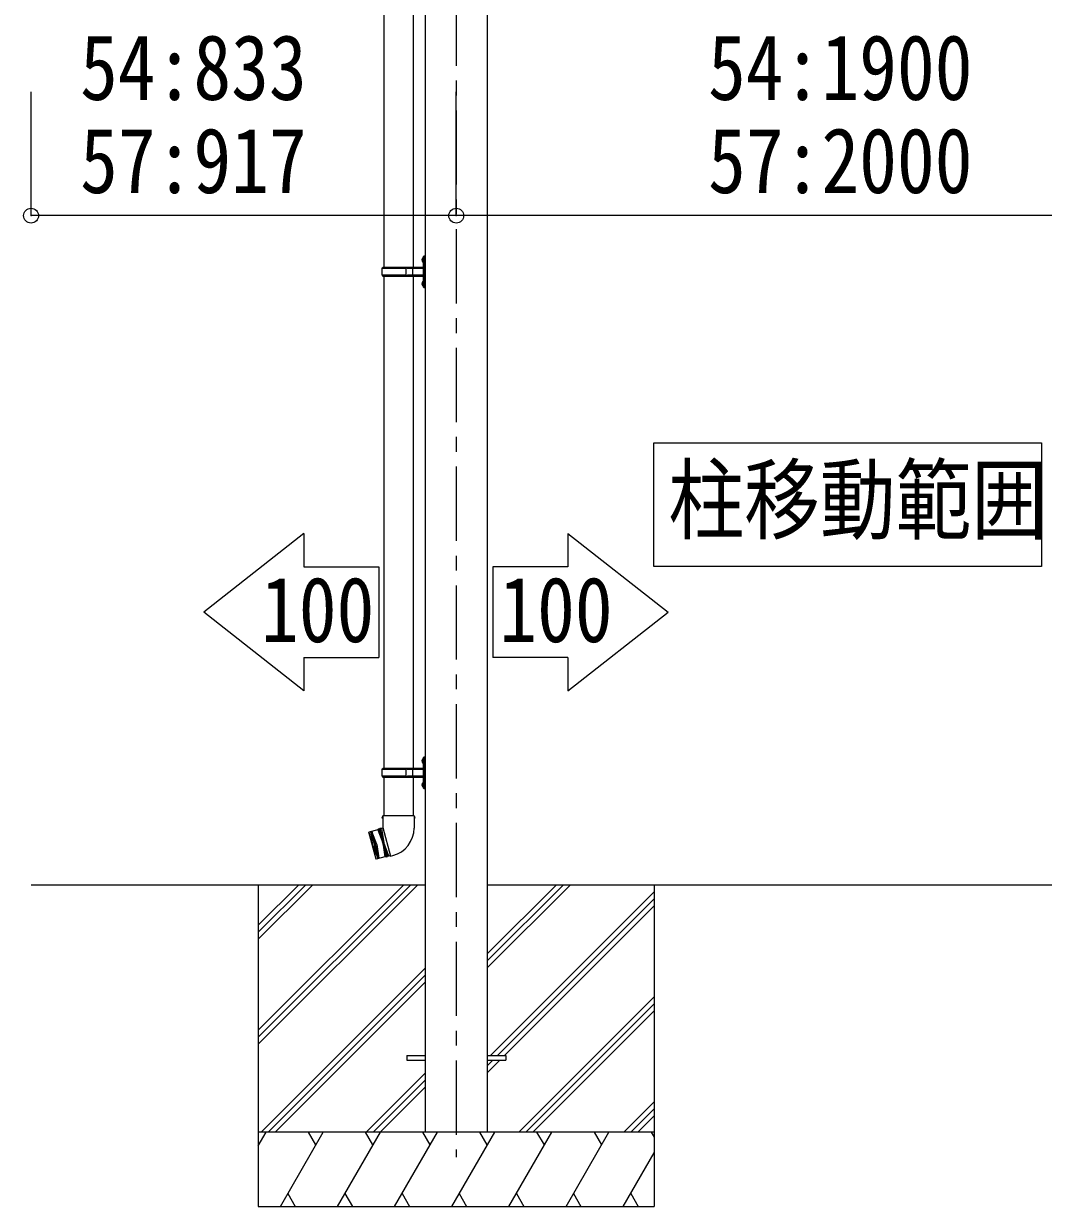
# Model space of a CAD drawing. Units: millimetres at full size, sheet at 1:30; details may follow other scales. Extents: x -8432 to 8432, y -5820 to 5820.
# Drawn here: x -450 to 1610, y -3555 to -1165 of the extents above; entities that cross this region are included whole.
import ezdxf
from ezdxf.enums import TextEntityAlignment as Align

# ---------------------------------------------------------------- set-up
doc = ezdxf.new("R2010")
doc.units = ezdxf.units.MM
doc.header["$LTSCALE"] = 30
doc.header["$PDMODE"] = 32
doc.header["$PDSIZE"] = 30
doc.linetypes.add('CHAIN1', pattern=[8, 5, -1, 1, -1])
for name, color, linetype, lineweight in [('0-3_ELV2', 7, 'Continuous', 9), ('0-6_OTH_LINE', 7, 'Continuous', 9), ('0-E_DET2', 6, 'Continuous', 9)]:
    doc.layers.add(name, color=color, linetype=linetype, lineweight=lineweight)
doc.styles.add('ＭＳ ゴシック', font='')
doc.styles.get('ＭＳ ゴシック').set_extended_font_data('MS Gothic')

msp = doc.modelspace()

# ---------------------------------------------------------------- linework, layer by layer
at = {"layer": '0-3_ELV2', "color": 5, "linetype": 'CHAIN1'}
msp.add_line((423.75, -380.63), (423.75, -3456.07), dxfattribs=at)
at = {"layer": '0-3_ELV2', "color": 4}
for p, q in [((361.25, -551.55), (361.25, -3405.45)), ((486.25, -551.55), (486.25, -3405.45)), ((323.75, -3250.95), (323.75, -3259.95)), ((323.75, -3250.95), (361.25, -3250.95)), ((323.75, -3259.95), (361.25, -3259.95)), ((486.25, -3250.95), (523.75, -3250.95)), ((486.25, -3259.95), (523.75, -3259.95)), ((523.75, -3250.95), (523.75, -3259.95))]:
    msp.add_line(p, q, dxfattribs=at)
at = {"layer": '0-3_ELV2'}
for p, q in [((277.39, -768.46), (277.39, -1657.95)), ((337.09, -768.46), (337.09, -1657.95)), ((354.94, -1640.81), (356.99, -1641.81)), ((354.94, -1645.1), (356.99, -1644.11)), ((356.21, -1638.81), (356.21, -1647.11)), ((356.21, -1638.81), (356.85, -1638.81)), ((356.21, -1647.11), (356.85, -1647.11)), ((356.85, -1638.81), (357.25, -1639.21)), ((356.85, -1638.81), (356.85, -1647.11)), ((356.85, -1647.11), (357.25, -1646.71)), ((356.99, -1641.81), (357.6, -1642.96)), ((356.99, -1644.11), (357.6, -1642.96)), ((359.25, -1634.46), (357.25, -1636.46)), ((357.25, -1636.46), (357.25, -1697.46)), ((359.25, -1634.46), (361.25, -1634.46)), ((359.25, -1634.46), (359.25, -1699.46)), ((361.25, -1699.46), (361.25, -1634.46)), ((274.25, -1659.96), (275.25, -1657.96)), ((322.74, -1659.96), (274.25, -1659.96)), ((274.25, -1673.96), (274.25, -1659.96)), ((356.75, -1657.96), (275.25, -1657.96)), ((322.74, -1675.96), (322.74, -1657.96)), ((323.5, -1657.96), (325.5, -1659.96)), ((356.75, -1659.96), (325.5, -1659.96)), ((335.87, -1659.96), (333.87, -1657.96)), ((335.87, -1673.96), (335.87, -1659.96)), ((322.74, -1673.96), (274.25, -1673.96)), ((274.25, -1673.96), (275.25, -1675.96)), ((275.25, -1675.96), (356.75, -1675.96)), ((277.39, -1675.95), (277.39, -2670.46)), ((323.5, -1675.96), (325.5, -1673.96)), ((356.75, -1673.96), (325.5, -1673.96)), ((335.87, -1673.96), (333.87, -1675.96)), ((337.09, -1675.95), (337.09, -2670.46)), ((354.94, -1688.81), (356.99, -1689.81)), ((354.94, -1693.1), (356.99, -1692.11)), ((356.21, -1686.81), (356.21, -1695.11)), ((356.21, -1686.81), (356.85, -1686.81)), ((356.21, -1695.11), (356.85, -1695.11)), ((356.85, -1686.81), (357.25, -1687.21)), ((356.85, -1686.81), (356.85, -1695.11)), ((356.85, -1695.11), (357.25, -1694.71)), ((356.99, -1689.81), (357.6, -1690.96)), ((356.99, -1692.11), (357.6, -1690.96)), ((357.25, -1697.46), (359.25, -1699.46)), ((361.25, -1699.46), (359.25, -1699.46)), ((356.21, -2651.31), (356.21, -2659.61)), ((356.21, -2651.31), (356.85, -2651.31)), ((356.85, -2651.31), (357.25, -2651.71)), ((356.85, -2651.31), (356.85, -2659.61)), ((359.25, -2646.96), (357.25, -2648.96)), ((357.25, -2648.96), (357.25, -2709.96)), ((359.25, -2646.96), (361.25, -2646.96)), ((359.25, -2646.96), (359.25, -2711.96)), ((361.25, -2711.96), (361.25, -2646.96)), ((274.25, -2672.46), (275.25, -2670.46)), ((322.74, -2672.46), (274.25, -2672.46)), ((274.25, -2686.46), (274.25, -2672.46)), ((356.75, -2670.46), (275.25, -2670.46)), ((322.74, -2688.46), (322.74, -2670.46)), ((323.5, -2670.46), (325.5, -2672.46)), ((356.75, -2672.46), (325.5, -2672.46)), ((335.87, -2672.46), (333.87, -2670.46)), ((335.87, -2686.46), (335.87, -2672.46)), ((354.94, -2653.31), (356.99, -2654.31)), ((354.94, -2657.6), (356.99, -2656.61)), ((356.21, -2659.61), (356.85, -2659.61)), ((356.85, -2659.61), (357.25, -2659.21)), ((356.99, -2654.31), (357.6, -2655.46)), ((356.99, -2656.61), (357.6, -2655.46)), ((322.74, -2686.46), (274.25, -2686.46)), ((274.25, -2686.46), (275.25, -2688.46)), ((275.25, -2688.46), (356.75, -2688.46)), ((277.39, -2688.46), (277.39, -2766.32)), ((323.5, -2688.46), (325.5, -2686.46)), ((356.75, -2686.46), (325.5, -2686.46)), ((335.87, -2686.46), (333.87, -2688.46)), ((337.09, -2688.46), (337.09, -2766.32)), ((356.21, -2699.31), (356.21, -2707.61)), ((356.21, -2699.31), (356.85, -2699.31)), ((356.85, -2699.31), (357.25, -2699.71)), ((356.85, -2699.31), (356.85, -2707.61)), ((354.94, -2701.31), (356.99, -2702.31)), ((354.94, -2705.6), (356.99, -2704.61)), ((356.21, -2707.61), (356.85, -2707.61)), ((356.85, -2707.61), (357.25, -2707.21)), ((356.99, -2702.31), (357.6, -2703.46)), ((356.99, -2704.61), (357.6, -2703.46)), ((357.25, -2709.96), (359.25, -2711.96)), ((361.25, -2711.96), (359.25, -2711.96)), ((275.54, -2766.32), (273.84, -2770.82)), ((275.57, -2771.32), (273.84, -2770.82)), ((275.54, -2766.32), (275.68, -2789.57)), ((338.94, -2766.32), (275.54, -2766.32)), ((338.94, -2766.32), (338.79, -2791.32)), ((340.44, -2770.82), (338.91, -2771.32)), ((338.94, -2766.32), (340.44, -2770.82)), ((265.19, -2794.45), (247.32, -2799.24)), ((267.82, -2792.71), (265.19, -2794.45)), ((265.19, -2794.45), (275.37, -2820.86)), ((267.82, -2792.71), (269.76, -2792.19)), ((282.91, -2849.02), (267.82, -2792.71)), ((272.72, -2791.65), (269.76, -2792.19)), ((269.76, -2792.19), (284.85, -2848.5)), ((275.62, -2790.88), (272.72, -2791.65)), ((272.72, -2791.65), (277.3, -2820.35)), ((275.68, -2789.57), (275.29, -2789.67)), ((275.29, -2789.67), (290.9, -2847.92)), ((246.96, -2799.85), (247.32, -2799.24)), ((246.96, -2799.85), (261.28, -2853.27)), ((261.89, -2853.62), (247.32, -2799.24)), ((255.57, -2826.17), (251.18, -2798.2)), ((251.18, -2798.2), (265.75, -2852.58)), ((263.3, -2824.1), (253.11, -2797.68)), ((253.11, -2797.68), (267.68, -2852.07)), ((255.57, -2826.17), (265.75, -2852.58)), ((263.3, -2824.1), (267.68, -2852.07)), ((275.37, -2820.86), (279.76, -2848.83)), ((287.68, -2847.49), (277.3, -2820.35)), ((261.89, -2853.62), (261.28, -2853.27)), ((279.76, -2848.83), (261.89, -2853.62)), ((282.91, -2849.02), (279.76, -2848.83)), ((282.91, -2849.02), (284.85, -2848.5)), ((287.68, -2847.49), (284.85, -2848.5)), ((290.58, -2846.71), (287.68, -2847.49)), ((290.9, -2847.92), (295.81, -2846.6)), ((-435.09, -2905.45), (361.25, -2905.45)), ((23.75, -2987.5), (105.79, -2905.45)), ((23.75, -3001.64), (119.94, -2905.45)), ((23.75, -3015.79), (134.08, -2905.45)), ((23.75, -3227.92), (346.21, -2905.45)), ((23.75, -3213.77), (332.07, -2905.45)), ((23.75, -3199.63), (317.93, -2905.45)), ((23.75, -2905.45), (23.75, -3555.45)), ((486.25, -3045.5), (626.29, -2905.45)), ((486.25, -3059.64), (640.44, -2905.45)), ((486.25, -3073.78), (654.58, -2905.45)), ((486.25, -2905.45), (2061.24, -2905.45)), ((823.75, -2905.45), (823.75, -3555.45)), ((492.92, -3250.95), (823.75, -2920.13)), ((507.06, -3250.95), (823.75, -2934.28)), ((521.21, -3250.95), (823.75, -2948.42)), ((30.05, -3405.45), (361.25, -3074.27)), ((44.2, -3405.45), (361.25, -3088.41)), ((58.34, -3405.45), (361.25, -3102.55)), ((550.55, -3405.45), (823.75, -3132.27)), ((564.7, -3405.45), (823.75, -3146.41)), ((578.84, -3405.45), (823.75, -3160.55)), ((486.25, -3271.77), (498.06, -3259.95)), ((486.25, -3285.92), (512.21, -3259.95)), ((361.25, -3286.4), (242.19, -3405.45)), ((256.33, -3405.45), (361.25, -3300.54)), ((270.47, -3405.45), (361.25, -3314.68)), ((762.69, -3405.45), (823.75, -3344.4)), ((776.83, -3405.45), (823.75, -3358.54)), ((790.97, -3405.45), (823.75, -3372.68)), ((23.75, -3432.96), (39.63, -3405.45)), ((823.75, -3405.45), (23.75, -3405.45)), ((68.49, -3555.45), (155.1, -3405.45)), ((140.1, -3431.44), (125.09, -3405.45)), ((183.96, -3555.45), (270.57, -3405.45)), ((255.56, -3431.44), (240.56, -3405.45)), ((299.43, -3555.45), (386.04, -3405.45)), ((371.03, -3431.44), (356.03, -3405.45)), ((414.9, -3555.45), (501.51, -3405.45)), ((486.51, -3431.44), (471.5, -3405.45)), ((530.37, -3555.45), (616.98, -3405.45)), ((601.98, -3431.44), (586.98, -3405.45)), ((645.84, -3555.45), (732.45, -3405.45)), ((702.45, -3405.45), (717.45, -3431.44)), ((817.92, -3405.45), (823.75, -3415.55)), ((761.31, -3555.45), (823.75, -3447.32)), ((83.49, -3529.48), (98.49, -3555.45)), ((198.96, -3529.48), (213.96, -3555.45)), ((314.43, -3529.47), (329.43, -3555.45)), ((429.9, -3529.47), (444.9, -3555.45)), ((545.37, -3529.48), (560.37, -3555.45)), ((660.84, -3529.48), (675.84, -3555.45)), ((776.31, -3529.48), (791.31, -3555.45)), ((23.75, -3555.45), (823.75, -3555.45))]:
    msp.add_line(p, q, dxfattribs=at)
for centre, radius, start, end in [((360.54, -1642.96), 6, 136.21765, 223.78235), ((356.75, -1657.46), 0.5, 270, 0), ((356.75, -1659.46), 0.5, 270, 0), ((360.54, -1690.96), 6, 136.21765, 223.78235), ((356.75, -1674.46), 0.5, 0, 90), ((356.75, -1676.46), 0.5, 0, 90), ((360.54, -2655.46), 6, 136.21765, 223.78235), ((356.75, -2669.96), 0.5, 270, 0), ((356.75, -2671.96), 0.5, 270, 0), ((360.54, -2703.46), 6, 136.21765, 223.78235), ((356.75, -2686.96), 0.5, 0, 90), ((356.75, -2688.96), 0.5, 0, 90), ((280.8, -2790.58), 58, 285, 359.65623)]:
    msp.add_arc(centre, radius, start, end, dxfattribs=at)
at = {"layer": '0-6_OTH_LINE', "color": 6}
for p, q in [((-435.09, -1553.39), (-435.09, -1303.39)), ((423.75, -1553.39), (423.75, -1303.39)), ((423.75, -1553.39), (-435.09, -1553.39)), ((3573.47, -1553.39), (423.75, -1553.39))]:
    msp.add_line(p, q, dxfattribs=at)
at = {"layer": '0-6_OTH_LINE'}
for p, q in [((823.01, -2262.7), (823.01, -2012.43)), ((823.01, -2012.43), (1606.38, -2012.43)), ((1606.38, -2012.43), (1606.38, -2262.7)), ((116.06, -2195.97), (116.06, -2263.17)), ((649.22, -2195.97), (649.22, -2263.17)), ((116.06, -2263.17), (267.6, -2263.17)), ((267.6, -2263.17), (267.6, -2446.24)), ((649.22, -2263.17), (497.67, -2263.17)), ((497.67, -2263.17), (497.67, -2446.24)), ((1606.38, -2262.7), (823.01, -2262.7)), ((116.06, -2446.24), (116.06, -2513.44)), ((116.06, -2446.24), (267.6, -2446.24)), ((649.22, -2446.24), (497.67, -2446.24)), ((649.22, -2446.24), (649.22, -2513.44))]:
    msp.add_line(p, q, dxfattribs=at)
at = {"layer": '0-6_OTH_LINE', "color": 6}
for p in [(-435.09, -1553.39), (423.75, -1553.39)]:
    msp.add_point(p, dxfattribs=at)
at = {"layer": '0-E_DET2', "color": 7}
for p, q in [((116.06, -2195.97), (-86.42, -2354.71)), ((649.22, -2195.97), (851.69, -2354.71)), ((116.06, -2513.44), (-86.42, -2354.71)), ((649.22, -2513.44), (851.69, -2354.71))]:
    msp.add_line(p, q, dxfattribs=at)

# ---------------------------------------------------------------- texts
at = {"layer": '0-6_OTH_LINE', "style": 'ＭＳ ゴシック', "width": 0.85}
for s, p in [('54:833', (-336.13, -1359.16)), ('54:1900', (932.55, -1359.16)), ('57:917', (-336.13, -1547.39)), ('57:2000', (932.55, -1547.39)), ('柱移動範囲', (852.41, -2233.2)), ('100', (29.42, -2454.86)), ('100', (510.85, -2454.86))]:
    msp.add_text(s, height=132, dxfattribs=at).set_placement(p, align=Align.BOTTOM_LEFT)

doc.saveas('drawing.dxf')
